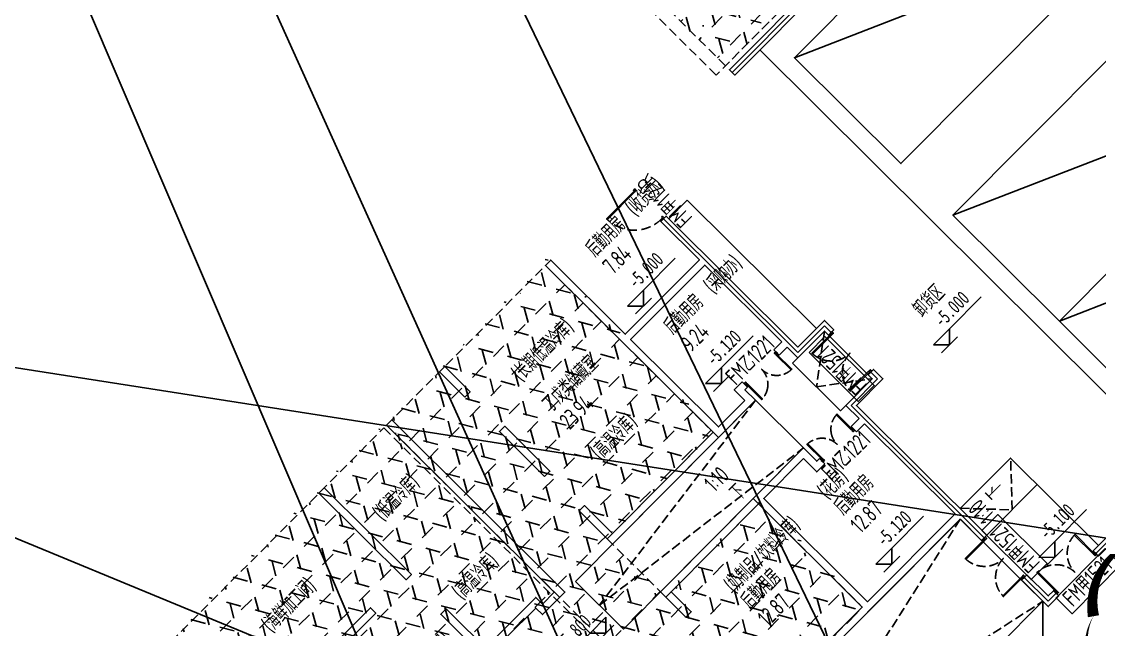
# Model space of a CAD drawing. Extents: x 517381295 to 519272522, y 3499086963 to 3500603577.
# Drawn here: x 518814155 to 518842859, y 3499904649 to 3499920838 of the extents above; entities that cross this region are included whole.
import ezdxf

# ---------------------------------------------------------------- set-up
doc = ezdxf.new("R2010")
doc.units = 0
doc.header["$LTSCALE"] = 1000
doc.header["$MEASUREMENT"] = 0
doc.linetypes.add('DASH', pattern=[0.35, 0.25, -0.1])
doc.linetypes.add('HIDDEN', pattern=[0.375, 0.25, -0.125])
doc.layers.get('0').update_dxf_attribs({"linetype": 'CONTINUOUS'})
doc.layers.get('DEFPOINTS').update_dxf_attribs({"color": 8, "linetype": 'CONTINUOUS'})
for name, color, linetype in [('A10-plan_B1_SEN23VEG_设计区$0$AE-WALL', 255, 'CONTINUOUS'), ('A_park 2', 251, 'CONTINUOUS'), ('AD-AREA-USNO', 13, 'CONTINUOUS'), ('AD-LEVL-HIGH', 61, 'CONTINUOUS'), ('AD-NAME-ROOM', 9, 'CONTINUOUS'), ('AD-NUMB', 205, 'CONTINUOUS'), ('AD-SIGN', 195, 'CONTINUOUS'), ('AE-ABOV', 154, 'HIDDEN'), ('AE-DOOR-INSD', 61, 'CONTINUOUS'), ('AE-EQPM', 70, 'CONTINUOUS'), ('AE-HOLE', 211, 'CONTINUOUS'), ('AE-STAR', 51, 'CONTINUOUS'), ('AE-WALL', 255, 'CONTINUOUS'), ('AE-WALL-HACH', 15, 'CONTINUOUS'), ('C-XREF-EXT', 7, 'CONTINUOUS')]:
    doc.layers.add(name, color=color, linetype=linetype)
doc.layers.add('不打印图层', color=8, linetype='CONTINUOUS', plot=False)
doc.layers.add('修改圈注', color=2, linetype='CONTINUOUS', plot=False)
doc.styles.add('TH-STYLE1', font='STFANGSO.TTF', dxfattribs={"width": 0.699999988079071})
doc.styles.add('TH-STYLE3', font='tssdeng.shx', dxfattribs={"width": 0.699999988079071, "bigfont": 'tssdchn.shx'})
doc.linetypes.add('ZIGZAG', pattern='A,0.0001,-0.2,[131,ltypeshp.shx,S=0.2,R=0,X=-0.2,Y=0],-0.4,[131,ltypeshp.shx,S=0.2,R=180,X=0.2,Y=0],-0.2', length=0.8001)
pattern_1 = [(3.180554681463517e-15, (0, 0), (-5.684341886080801e-14, 687.4074999999998), [396.8749999999999, -396.8749999999999]), (59.99999999999999, (0, 0), (-595.3123577519515, 343.70375), [396.875, -396.875]), (120, (198.4374990463257, 343.7037501335144), (-595.3123577519514, -343.7037499999998), [396.875, -396.875])]

# ---------------------------------------------------------------- blocks, each defined once
blk = doc.blocks.new('*U335')
for points in [[(30, 30), (60, 30), (60.00000000000001, 750), (30.00000000000001, 750)], [(1470, 30), (1440, 30), (1440, 750), (1470, 750)]]:
    blk.add_lwpolyline(points, close=True)
for points in [[(30, 0), (30, 30), (0, 30), (0, -30), (60, -30), (60, 0), (30, 0)], [(1470, 0), (1470, 30), (1500, 30), (1500, -30), (1440, -30), (1440, 0), (1470, 0)]]:
    blk.add_lwpolyline(points)
at = {"linetype": 'DASH'}
for centre, start, end in [((30, 30), 0, 90), ((1470, 30), 90, 180)]:
    blk.add_arc(centre, 720, start, end, dxfattribs=at)
at = {"layer": 'A10-plan_B1_SEN23VEG_设计区$0$AE-WALL'}
for points in [[(0, -100), (0, 100)], [(1500, -100), (1500, 100)]]:
    blk.add_lwpolyline(points, dxfattribs=at)
blk = doc.blocks.new('*U332')
blk.add_lwpolyline([(30, 30), (60, 30), (60.00000000000008, 1070), (30.00000000000007, 1070)], close=True)
for points in [[(30, 0), (30, 30), (0, 30), (0, -30), (60, -30), (60, 0), (30, 0)], [(1070, 0), (1070, 30), (1100, 30), (1100, -30), (1040, -30), (1040, 0), (1070, 0)]]:
    blk.add_lwpolyline(points)
at = {"linetype": 'HIDDEN'}
blk.add_arc((30, 30), 1040, 0, 90, dxfattribs=at)
blk = doc.blocks.new('*U352')
for points in [[(30, 30), (60, 30), (60, 600.0000000118544), (30, 600.0000000118544)], [(1170.000000023709, 30), (1140.000000023709, 30), (1140.000000023709, 600.0000000118544), (1170.000000023709, 600.0000000118544)]]:
    blk.add_lwpolyline(points, close=True)
for points in [[(30, 0), (30, 30), (0, 30), (0, -30), (60, -30), (60, 0), (30, 0)], [(1170.000000023709, 0), (1170.000000023709, 30), (1200.000000023709, 30), (1200.000000023709, -30), (1140.000000023709, -30), (1140.000000023709, 0), (1170.000000023709, 0)]]:
    blk.add_lwpolyline(points)
at = {"linetype": 'DASH'}
for centre, start, end in [((30, 30), 0, 90), ((1170.000000023709, 30), 90, 180)]:
    blk.add_arc(centre, 570.0000000118544, start, end, dxfattribs=at)
at = {"layer": 'A10-plan_B1_SEN23VEG_设计区$0$AE-WALL'}
for points in [[(0, -100), (0, 100)], [(1200.000000023709, -100), (1200.000000023709, 100)]]:
    blk.add_lwpolyline(points, dxfattribs=at)
blk = doc.blocks.new('fhfshgfdshdshhdshds')
at = {"layer": 'AD-NUMB'}
for points, elevation in [([(79356.50772714615, 84537.5769276619), (79956.50773572922, 84537.57691860199), (79956.50773620605, 82687.57691884041), (79356.50771713257, 82687.5769212246)], -0.6487095824469656), ([(79240.94696521759, 77930.4510307312), (79840.94696331024, 77930.4510319233), (79840.94696521759, 76080.45103359222), (79240.94696426392, 76080.45103168488)], -0.6487095824593525), ([(81211.56163549423, 75266.16806197166), (81211.56163311005, 74666.16806149483), (79361.561627388, 74666.16806268692), (79361.56162405014, 75266.1680738926)], -0.6487095824593525)]:
    blk.add_lwpolyline(points, close=True, dxfattribs=dict(at, elevation=elevation))
at = {"layer": 'AE-WALL'}
for p, q in [((79250.00003242493, 89700.00004720688), (79950.000041008, 89700.00003862381)), ((79950.000041008, 89700.00003862381), (79950.00003433228, 84849.99253129959))]:
    blk.add_line(p, q, dxfattribs=at)
for points in [[(96749.99999523163, 91350.00000095367), (90299.99998092651, 91350.00003147125), (90299.99996852875, 91525.00003910065), (90099.99998569489, 91525.00003242493), (90099.9999332428, 91350.00007009506), (83199.99996805191, 91350.00000715256), (83199.9999704361, 91150.00000286102), (90199.9999756813, 91150.00004386902), (96950.00000810623, 91150.0000269413), (96949.99997234344, 93000.00002241135), (97750.00000524521, 93000.00000429153), (97749.99998760223, 93200.00000286102), (97750.00000286102, 93200.0000038147), (96949.99997901917, 93200.00001955032), (96949.9999704361, 93200.00000047684), (96749.99996709824, 93200.00000572205), (96749.99998378754, 93100.0000257492)], [(79250.00000190735, 76250.00002121925), (79250.00003099442, 75450.0000090599), (79450.00098514557, 75450.00000357628), (79450.00095319748, 75250.00006604195), (79050.00002479553, 75250.00003814697), (79049.99998092651, 76250.00003957748), (79250.00003242493, 76250.00003051758)]]:
    blk.add_lwpolyline(points, close=True, dxfattribs=at)
for points in [[(77450.00525188446, 84649.9925456047), (76050.00003623962, 84649.99254131317), (76050.0000038147, 91150.00004148483), (76250.00008392334, 91150.00004124641), (76250.00008201599, 91150.00004792213), (76250.00007486343, 88350.00004005432), (79050.000041008, 88350.0000231266), (79050.00003623962, 89800.0000295639), (79250.00003147125, 89800.00004196167), (79250.00003051758, 84849.99791574478), (80250.00004053116, 84849.99253034592), (80250.00003814697, 84499.99628090858), (80050.00002861023, 84499.99628090858), (80050.00003910065, 84649.99253463745), (79050.0000295639, 84649.99254274368)], [(79050.00002384186, 85249.9925236702), (79049.99999427795, 88150.0000474453), (76250.00003194809, 88150.00003385544), (76250.00004196167, 84849.99252414703), (77250.00525093079, 84849.99253129959)], [(79050.0000295639, 84649.99254274368), (79050.0000257492, 85049.9925236702)], [(79050.00001716614, 84649.99253702164), (79050.00001525879, 85049.99252557755)], [(79250.00004434586, 77750.0000269413), (79250.00000238419, 82650.0000834465), (80250.00003528595, 82650.00003504753), (80250.0000333786, 82999.99628019333), (80050.0000424385, 82999.99627971649), (80050.00005245209, 82850.00003099442), (79050.0000166893, 82850.00003314018)], [(77450.0052576065, 82850.00003290176), (75550.00006008148, 82850.00003266335), (75550.00005245209, 78750.00004601479), (72249.99997806549, 78750.00005531311), (72249.99997615814, 79400.00003147125), (71900.000020504, 79400.00003671646), (71899.99997806549, 79200.00005197525), (72050.00004911423, 79200.0000269413), (72050.00000572205, 78550.20490908623), (79050.00003099442, 78550.00002527237), (79050.00003242493, 77750.00002670288), (79250.00000953674, 77750.00002670288)], [(79050.0000166893, 82850.00003314018), (79050.00001430511, 82350.00004553795)], [(79050.00002002716, 82150.0000474453), (79050.00003480911, 78750.00002336502), (75750.00006198883, 78750.00004291534), (75750.00003147125, 82650.00005865097), (77250.00525140762, 82650.00005698204)], [(82149.99997901917, 71700.00005531311), (86949.9999871254, 71700.00006222725), (86949.99999380112, 71900.00005865097), (82350.00000095367, 71900.00005435944), (82349.99999046326, 75450.00002861023), (80950.00001049042, 75450.00003862381), (80950.00000476837, 75250.00003767014), (82150.00000667572, 75250.00003528595), (82149.99997901917, 71700.00003910065)]]:
    blk.add_lwpolyline(points, dxfattribs=at)
for points, elevation in [([(77550.00525665283, 85249.99252319336), (77250.00525665283, 85249.9925236702), (77250.00525379181, 84849.9925122261)], -0.4357807239228223), ([(78750.00525856018, 85249.99252414703), (79050.00001907349, 85249.9925236702)], -0.435780543109724), ([(77550.00525856018, 85049.99252414703), (77450.00525379181, 85049.99252390862), (77450.00525474548, 84649.99253797531)], -0.4357807239228223), ([(78750.00525474548, 85049.99252319336), (79050.00001716614, 85049.9925236702)], -0.435780543109724), ([(77550.00525856018, 82350.00004673004), (77450.00525856018, 82350.00004673004), (77450.00525569916, 82850.00003290176)], -0.4357807239228223), ([(77550.00525951385, 82150.00004673004), (77250.00525474548, 82150.00005197525), (77250.00525712967, 82650.00005912781)], -0.4357807239228223), ([(78750.00526046753, 82350.00004696846), (79050.00001430511, 82350.00004553795)], -0.435780543109724), ([(78750.00525474548, 82150.00004673004), (79050.00002098083, 82150.00004649162)], -0.435780543109724)]:
    blk.add_lwpolyline(points, dxfattribs=dict(at, elevation=elevation))
at = {"layer": 'AE-WALL-HACH', "linetype": 'ZIGZAG', "ltscale": 0.5}
for p, q in [((79150.0000371933, 89800.00004053116), (79150.00002765656, 84749.99843263626)), ((79150.00002765656, 84749.99843263626), (80150.00003290176, 84749.99306440353)), ((80150.00002288818, 84499.9962747097), (80150.00003290176, 84749.99306440353)), ((80150.0000371933, 82750.00003409386), (80150.00001907349, 82999.99628448486)), ((79150.00006055832, 77750.00003123283), (79150.00000476837, 82750.0000629425)), ((79150.00000476837, 82750.0000629425), (80150.0000371933, 82750.00003409386)), ((82249.99994754791, 75350.00003099442), (80950.00001049042, 75350.00004005432))]:
    blk.add_line(p, q, dxfattribs=at)
for points in [[(97750.00000953674, 93100.00000333786), (96849.999958992, 93100.00003004074), (96850.00016784668, 91250.00003123283), (83199.99996089935, 91250.00000429153)], [(79450.0009727478, 75350.0000269413), (79149.99996805191, 75350.00005340576)]]:
    blk.add_lwpolyline(points, dxfattribs=at)
at = {"layer": 'AE-WALL-HACH', "linetype": 'ZIGZAG', "ltscale": 0.5, "elevation": -0.6118664933432846}
blk.add_lwpolyline([(79149.99999904633, 76250.00003123283), (79149.99996805191, 75350.00005340576)], dxfattribs=at)
at = {"layer": '不打印图层'}
for points in [[(67700.00001716614, 87875.00001192093), (67700.04079818726, 91150.00007152557), (67700.04086017609, 87874.996281147), (67499.99998044968, 87875.00003409386), (67500.04081392288, 91150.00005912781), (67700.04079818726, 91150.00007152557)], [(70050.00002717972, 91149.99981498718), (70250.0000667572, 91150.00000143051), (70250.00001096725, 84649.99257659912), (69399.99999046326, 84650.00000023842), (69399.99998998642, 84900.0000011921), (68299.99998617172, 84900.00000572205), (68299.99996900558, 84649.99256277084), (67500.00001049042, 84649.99252986908), (67499.99999332428, 86575.00003814697), (67699.99999046326, 86575.00003433228), (67700.00000572205, 84849.99253201485), (68099.99997234344, 84849.9925608635), (68099.9999961853, 85100.00000143051), (69599.99997520447, 85100.00002098083), (69599.9999923706, 84849.99255490303), (70050.00001525879, 84849.99257802963), (70050.0000500679, 91150.00002670288), (70050.00003576279, 84849.99259138107)], [(72050.00004768372, 90199.99252915382), (72250.00004386902, 90199.99252820015), (72249.99999284744, 91150.00007128716), (72050.00001049042, 91150.0000462532)], [(72050.00006961823, 87199.99251794815), (72250.00005912781, 87199.99251508713), (72250.00005149841, 88899.99252557755), (72050.00006484985, 88899.99251699448)]]:
    blk.add_lwpolyline(points, close=True, dxfattribs=at)
for points in [[(61149.99996757507, 87825.00001454353), (66300.04081630707, 87825.00002670288), (66300.00001525879, 87825.00372862816), (66300.00000476837, 88025.00372982025), (61149.99997520447, 88025.00375318527)], [(76050.00003814697, 84649.99254226685), (72050.0000576973, 84649.99253082275), (72050.00002765656, 85899.99254608154), (72250.0000667572, 85899.99251055717), (72250.00005722046, 84849.99253153801), (76050.0000371933, 84849.99252796173)], [(75550.00006008148, 82850.00003266335), (72050.0000424385, 82850.0000333786), (72050.0000295639, 81895.00755691528), (72250.00002765656, 81895.00755500793), (72250.00003576279, 82650.00003147125), (75550.00006008148, 82650.00003361702)]]:
    blk.add_lwpolyline(points, dxfattribs=at)
at = {"layer": 'AE-DOOR-INSD', "extrusion": (0, 0, -1), "zscale": -1, "rotation": 270.000000070707}
blk.add_blockref('*U332', (-79150.00002384186, 90900.00006318092), dxfattribs=at)
at = {"layer": 'AE-DOOR-INSD', "extrusion": (1.506775817973594e-10, 1.037573161893469e-10, -1), "zscale": -1, "rotation": 179.999999958615}
blk.add_blockref('*U352', (-77550.00525712957, 85149.99252414696, 0.6469250997567818), dxfattribs=at)
at = {"layer": 'AE-DOOR-INSD'}
for name, p, rotation in [('*U335', (80150.00003623962, 82999.99628829956, -1.223753696001723), 90.00000011928611), ('*U352', (77550.00525999069, 82250.00004696846, -0.6469250997567819), 359.9999999522935), ('*U335', (79149.99999904633, 76250.00003123283, -1.223752575183677), 90.00000011928611)]:
    blk.add_blockref(name, p, dxfattribs=dict(at, rotation=rotation))
blk.add_blockref('*U335', (79450.00000572205, 75350.00002527237, -0.8580663146747859), dxfattribs=at)
at = {"layer": 'AD-NUMB', "style": 'TH-STYLE3'}
for s, height, rotation, width, p in [('FM甲1121R', 449.9999999999999, 89.99997267924333, 0.6999999880790709, (79732.0005736351, 89263.26223373413)), ('FM乙1221', 450, 4.098113502006952e-05, 0.699999988079071, (77346.58902835846, 85284.7880423069)), ('FM甲1521', 449.9999999999999, 89.99997267924333, 0.699999988079071, (79861.53274583817, 82821.08970856667, -0.6487095824469656)), ('FM乙1221', 450, 359.999959018865, 0.699999988079071, (77346.58873271942, 81682.92106604576)), ('FM甲1521', 449.9999999999999, 89.99997267924333, 0.699999988079071, (79745.97197914124, 76213.96382188797, -0.6487095824593525)), ('FM甲1521', 450, 359.999959018865, 0.699999988079071, (79495.074426651, 74761.143055439, -0.6487095824593525))]:
    blk.add_text(s, height=height, rotation=rotation, dxfattribs=dict(at, width=width)).set_placement(p)
blk = doc.blocks.new('A$C19A71248')
at = {"layer": 'AE-HOLE', "color": 8, "linetype": 'DASH'}
for p, q in [((-400.0395693778992, 6150.204877614975), (-7400.039549350739, 4600.102418899536)), ((-7400.039549350739, 4600.102418899536), (-400.0395107269287, 3049.999985218048))]:
    blk.add_line(p, q, dxfattribs=at)
for points in [[(-2000.000041007996, 12249.99998164177), (-8800.000041007996, 11349.99998235703), (-2000.000041484833, 10449.99998283386)], [(599.9999604225159, 12249.99998235703), (-600.0000419616699, 11349.99997925758), (599.9999599456787, 10449.99998164177)], [(-200.0000424385071, 6361.159226417542), (749.9999346733093, 5349.999986171722), (1699.999923229218, 6349.999987840652)]]:
    blk.add_lwpolyline(points, dxfattribs=at)
at = {"layer": 'AE-STAR'}
for points in [[(4699.999916553497, 18749.99998807907), (4699.999913692474, -499.999960899353)], [(1699.999922275543, 3049.999983787537), (1699.999923229218, 6349.999987840652), (-200.0000414848328, 6349.999986410141)], [(-200.0000467300415, 5349.999988555908), (1699.999918937683, 5349.999988079071)], [(-400.0395102500916, 3049.999982595444), (-2249.992000102997, 1199.999965667725)]]:
    blk.add_lwpolyline(points, dxfattribs=at)
for points in [[(-8800.000041484833, 12249.99998378754), (-2000.000041007996, 12249.99998164177), (-2000.000041484833, 10449.99998092651), (-8800.00004196167, 10449.99998307228)], [(-600.0000414848328, 12249.99998140335), (599.9999604225159, 12249.99998235703), (599.9999599456787, 10449.99998164177), (-600.0000424385071, 10449.999979496)], [(-7400.039549350739, 6150.204874515533), (-400.0395102500916, 6150.204877376556), (-400.0395107269287, 3049.999985218048), (-7400.039549827576, 3049.999962091446)]]:
    blk.add_lwpolyline(points, close=True, dxfattribs=at)
blk = doc.blocks.new('商业区')
at = {"layer": 'AE-ABOV'}
h = blk.add_hatch(dxfattribs=at)
h.set_pattern_fill('砂灰土', color=8, scale=999.9999999999991, angle=-45.15729226636613)
h.set_pattern_definition([(37.50000000000001, (-1228937.850165844, 2875940.713079214), (-125.9867162192149, 3853.64753802632), [0, -3040, 0, -3400, 0, -3250]), (7.499999999999993, (-1228937.850165844, 2875940.713079214), (3539.553410535453, 5644.292130459482), [0, -1640, 0, -2740, 0, -1050]), (327.5, (-1231397.850165844, 2875940.713079453), (6228.283723502995, 11.3181070739297), [0, -1000.000000000001, 0, -3600.000000000003, 0, -4700]), (317.5, (-1231397.850165844, 2875940.713079453), (6012.253209144588, 1755.351129868498), [0, -499.9999999999999, 0, -2360, 0, -2700])])
h.paths.add_polyline_path([(-1112637.850186825, 2985290.713082314), (-1105337.850149632, 2985290.713079453), (-1105337.850151539, 2977440.713060379), (-1101487.850166321, 2977440.713059902), (-1101487.850167751, 2969040.713083267), (-1132087.850167751, 2969040.71308136), (-1132087.850166798, 2967440.713080883), (-1146087.850170135, 2967440.713079691), (-1146087.850170612, 3006190.71308136), (-1172737.850167751, 3006190.713081598), (-1172737.850167751, 3021440.713084698), (-1179737.850144863, 3021440.713085413), (-1179737.850144863, 3023440.71308589), (-1172737.850166798, 3023440.713085175), (-1172737.850166798, 3043790.713080883), (-1112637.850187778, 3043790.713078022)])
at = {"layer": 'AE-ABOV', "color": 8}
blk.add_lwpolyline([(-1112637.850186825, 2985290.713082314), (-1105337.850149632, 2985290.713079453), (-1105337.850151539, 2977440.713060379), (-1101487.850166321, 2977440.713059902), (-1101487.850167751, 2969040.713083267), (-1132087.850167751, 2969040.71308136), (-1132087.850166798, 2967440.713080883), (-1146087.850170135, 2967440.713079691), (-1146087.850170612, 3006190.71308136), (-1172737.850167751, 3006190.713081598), (-1172737.850167751, 3021440.713084698), (-1179737.850144863, 3021440.713085413), (-1179737.850144863, 3023440.71308589), (-1172737.850166798, 3023440.713085175), (-1172737.850166798, 3043790.713080883), (-1112637.850187778, 3043790.713078022)], close=True, dxfattribs=at)
blk = doc.blocks.new('vcbxcvbxcvbcxvbcvx')
at = {"layer": 'AE-ABOV'}
h = blk.add_hatch(dxfattribs=at)
h.set_pattern_fill('ANGLE', color=8, scale=499.9999999999997, angle=-45.15729226636613)
h.set_pattern_definition([(359.9999999998357, (-1228937.850166321, 2875940.713079453), (5.006313585909083e-09, 1746.249999999999), [1269.999999999999, -476.2499999999997]), (90, (-1228937.850166321, 2875940.713079453), (-1746.249999999999, 5.006313585909083e-09), [1270, -476.2499999999998])])
edge = h.paths.add_edge_path()
edge.add_line((-1112685.154472828, 2875590.302752495), (-1192087.85016758, 2875590.3027526))
edge.add_line((-1192087.850167751, 2875590.302752495), (-1192087.841672835, 2877396.973397291))
edge.add_line((-1192087.841672897, 2877396.973397017), (-1192087.850113824, 2880196.97342896))
edge.add_line((-1192087.850113869, 2880196.973428965), (-1192087.850146369, 2888990.713104392))
edge.add_line((-1192087.850146294, 2888990.713104486), (-1189687.850119626, 2888990.713107557))
edge.add_line((-1189687.850119591, 2888990.713107586), (-1189687.850106648, 2890990.712934787))
edge.add_line((-1189687.850106716, 2890990.712934971), (-1192087.850147726, 2890990.713080887))
edge.add_line((-1192087.850147247, 2890990.713080406), (-1192087.787451197, 2902990.861483638))
edge.add_line((-1192087.787451744, 2902990.861484051), (-1208287.912045514, 2902990.567798151))
edge.add_line((-1208287.912045479, 2902990.567798138), (-1208287.97471344, 2904646.679696687))
edge.add_line((-1208287.974713326, 2904646.679696321), (-1208287.801311024, 2904646.932287902))
edge.add_line((-1208287.801311016, 2904646.932287931), (-1208287.801312292, 2909840.692558439))
edge.add_line((-1208287.801312447, 2909840.692558765), (-1192087.847160659, 2909840.73365246))
edge.add_line((-1192087.847160339, 2909840.733652115), (-1192087.853082925, 2911690.713042712))
edge.add_line((-1192087.853083134, 2911690.713042974), (-1183187.853093049, 2911690.713084284))
edge.add_line((-1183187.853093147, 2911690.713084221), (-1183187.847171847, 2909840.712867695))
edge.add_line((-1183187.847171307, 2909840.712867737), (-1159787.841652779, 2909840.712804329))
edge.add_line((-1159787.84165287, 2909840.712804317), (-1159786.497599212, 2910740.710717343))
edge.add_line((-1159786.497599602, 2910740.710717678), (-1153686.506084432, 2910740.710701014))
edge.add_line((-1153686.506084442, 2910740.71070075), (-1153687.852495694, 2909840.814170099))
edge.add_line((-1153687.85249567, 2909840.814169884), (-1137137.843563317, 2909840.814169604))
edge.add_line((-1137137.84356308, 2909840.814169884), (-1137137.846838198, 2927340.612590737))
edge.add_line((-1137137.846838474, 2927340.61259079), (-1117537.853485405, 2927340.612575179))
edge.add_line((-1117537.853485107, 2927340.612574816), (-1117537.858750917, 2904440.713084697))
edge.add_line((-1117537.858751297, 2904440.713084936), (-1106437.860128601, 2904440.713117593))
edge.add_line((-1106437.860128403, 2904440.713117599), (-1106437.860120224, 2897440.713106017))
edge.add_line((-1106437.860120296, 2897440.713106155), (-1106137.862804846, 2897440.713070154))
edge.add_line((-1106137.86280489, 2897440.713070154), (-1106137.857584552, 2888896.974899984))
edge.add_arc((-1111037.863520622, 2888940.917486906), 4900.202968103001, -89.99996157515989, -0.5138069876330746, ccw=False)
edge.add_line((-1111037.860234737, 2884040.714518309), (-1112685.154486508, 2884040.714542268))
edge.add_line((-1112685.154486179, 2884040.714541912), (-1112685.154472571, 2875592.254593211))
edge.add_line((-1112685.154472828, 2875592.254593611), (-1112685.154472977, 2875590.302752425))
blk = doc.blocks.new('*U268')
for p, q in [((-200, 200), (200, 200)), ((0, 0), (-200, 200)), ((200, 200), (0, 0)), ((200, 200), (1000, 200)), ((-200, 0), (200, 0))]:
    blk.add_line(p, q)
at = {"style": 'TH-STYLE1', "width": 0.7}
blk.add_attdef('标高', (280.0674475692795, 333.9894894305617), '', height=250, dxfattribs=at)
blk = doc.blocks.new('A$C70932582')
at = {"layer": 'AD-NAME-ROOM', "style": 'TH-STYLE3', "width": 0.699999988079071}
blk.add_text('丁戊类储藏室', height=449.9999999999996, rotation=1.366037834002524e-05, dxfattribs=at).set_placement((-1.430511474609375e-06, -2977.999563932419))
at = {"layer": 'DEFPOINTS', "style": 'TH-STYLE3', "width": 0.699999988079071}
blk.add_text('(肉类加工间)', height=449.9999999999996, rotation=1.366037834002524e-05, dxfattribs=at).set_placement((1527.255373001099, -3577.999581813812))
blk = doc.blocks.new('gfdgdgfdggggfd')
at = {"layer": 'AD-LEVL-HIGH'}
ref = blk.add_blockref('*U268', (-1151809.291167736, 2964475.562792301), dxfattribs=dict(at, xscale=1.500000000000002, yscale=1.500000000000002, zscale=1.500000000000002, rotation=5.623632054010739e-06))
ref.add_attrib('标高', '-5.000', (-1151637.757120132, 2964925.56277442), dxfattribs={"layer": '0', "height": 374.9999999999949, "rotation": 1.366037834002524e-05, "style": 'TH-STYLE1', "width": 0.7000000000000005})
ref = blk.add_blockref('*U268', (-1151809.29116869, 2961546.27700901), dxfattribs=dict(at, xscale=1.500000000000002, yscale=1.500000000000002, zscale=1.500000000000002, rotation=5.623632054010739e-06))
ref.add_attrib('标高', '-5.120', (-1151637.757118702, 2961996.276991606), dxfattribs={"layer": '0', "height": 374.9999999999949, "rotation": 1.366037834002524e-05, "style": 'TH-STYLE1', "width": 0.7000000000000005})
ref = blk.add_blockref('*U268', (-1158694.420313358, 2959041.343858719), dxfattribs=dict(at, xscale=-1.500000000000001, yscale=1.500000000000002, zscale=1.500000000000002, rotation=359.9999944065495))
ref.add_attrib('标高', '-5.800', (-1159827.658903599, 2959491.343826771), dxfattribs={"layer": '0', "height": 374.9999999999948, "style": 'TH-STYLE1', "width": 0.7000000000000005})
ref = blk.add_blockref('*U268', (-1146796.534450531, 2957968.946712255), dxfattribs=dict(at, xscale=1.500000000000002, yscale=1.500000000000002, zscale=1.500000000000002, rotation=5.623632054010739e-06))
ref.add_attrib('标高', '-5.000', (-1146625.000404358, 2958418.946695805), dxfattribs={"layer": '0', "height": 374.9999999999949, "rotation": 1.366037834002524e-05, "style": 'TH-STYLE1', "width": 0.7000000000000005})
ref = blk.add_blockref('*U268', (-1152022.037326813, 2954939.016997337), dxfattribs=dict(at, xscale=1.5, yscale=1.5, zscale=1.5, rotation=5.623632066732965e-06))
ref.add_attrib('标高', '-5.120', (-1151850.503285885, 2955389.01698637), dxfattribs={"layer": '0', "height": 374.9999999999948, "rotation": 1.366037834002524e-05, "style": 'TH-STYLE1', "width": 0.7000000000000004})
ref = blk.add_blockref('*U268', (-1148832.271672726, 2951991.188171148), dxfattribs=dict(at, xscale=1.5, yscale=1.5, zscale=1.5, rotation=5.623632066732965e-06))
ref.add_attrib('标高', '-5.100', (-1148660.73763895, 2952441.188163757), dxfattribs={"layer": '0', "height": 374.9999999999949, "rotation": 1.366037834002524e-05, "style": 'TH-STYLE1', "width": 0.7000000000000005})
at = {"layer": 'C-XREF-EXT'}
blk.add_blockref('A$C70932582', (-1164977.072186947, 2965328.301506519), dxfattribs=at)
at = {"layer": 'AD-AREA-USNO', "char_height": 450, "attachment_point": 1, "rotation": 5.709137000437871e-09, "style": 'TH-STYLE3'}
for s, insert in [('7.84', (-1151809.291165352, 2966075.562788248)), ('9.24', (-1151809.291167259, 2963146.277008533)), ('12.87', (-1152045.182664871, 2956539.017023325))]:
    blk.add_mtext(s, dxfattribs=dict(at, insert=insert))
at = {"layer": 'AD-NAME-ROOM', "style": 'TH-STYLE3', "width": 0.699999988079071}
for s, p in [('后勤用房', (-1151809.291166782, 2966275.562792778)), ('后勤用房', (-1151809.291166306, 2963346.277009487)), ('卸货区', (-1146796.534449577, 2958968.946712971)), ('后勤用房', (-1152022.037324429, 2956739.016997099))]:
    blk.add_text(s, height=449.9999999999997, rotation=1.366037834002524e-05, dxfattribs=at).set_placement(p)
at = {"layer": 'DEFPOINTS', "style": 'TH-STYLE3', "width": 0.699999988079071}
for s, p in [('(收货办)', (-1150282.035809517, 2966275.562793255)), ('(海鲜加工间)', (-1164977.07218647, 2965328.301506281)), ('(低温冷库)', (-1160781.163462162, 2965328.301486254)), ('(长期低温冷库)', (-1155545.182660103, 2965328.301487923)), ('(采购办)', (-1150282.035809517, 2963346.277009964)), ('(高温冷库)', (-1160781.163463593, 2962350.301919699)), ('(高温冷库)', (-1155545.182657242, 2962350.301919222)), ('(奶制品/饮料冷库)', (-1155545.182661057, 2957339.016995907)), ('(花房)', (-1152022.037331581, 2957339.017002583))]:
    blk.add_text(s, height=449.9999999999997, rotation=1.366037834002524e-05, dxfattribs=at).set_placement(p)
at = {"layer": '不打印图层', "style": 'TH-STYLE3', "width": 0.699999988079071}
for s, p in [('丁戊类储藏室', (-1155545.182677746, 2964183.021712303)), ('后勤用房', (-1155545.182659626, 2956739.016997337))]:
    blk.add_text(s, height=449.9999999999997, rotation=1.366037834002524e-05, dxfattribs=at).set_placement(p)
at = {"layer": '不打印图层', "char_height": 450, "attachment_point": 1, "rotation": 5.709137000437871e-09, "style": 'TH-STYLE3'}
for s, insert in [('23.94', (-1155545.182661057, 2963983.021694422)), ('12.87', (-1155545.182655811, 2956539.016991615))]:
    blk.add_mtext(s, dxfattribs=dict(at, insert=insert))
blk = doc.blocks.new('6574567')
at = {"layer": 'AE-EQPM'}
blk.add_line((-1355340, -442033.4424176216), (-1359340.000000954, -451033.442419529), dxfattribs=at)
blk.add_lwpolyline([(-1355340, -442033.4424176216), (-1355340.000000477, -451033.442419529), (-1359340.000000954, -451033.442419529), (-1359340.000000238, -442033.4424180984)], close=True, dxfattribs=at)
blk = doc.blocks.new('gfhgfhggjj')
at = {"layer": 'A_park 2', "rotation": 270}
for p in [(644484.3950295448, -1006039.788980722), (644484.3950300217, -1011989.789234161), (644484.3950314522, -1015989.789234161)]:
    blk.add_blockref('6574567', p, dxfattribs=at)
blk = doc.blocks.new('ffdgdhgfdagfdahgshdg')
at = {"layer": 'AE-ABOV'}
h = blk.add_hatch(dxfattribs=at)
h.set_pattern_fill('STARS', color=8, scale=500, angle=-45.15729226620186)
h.set_pattern_definition(pattern_1)
h.paths.add_polyline_path([(91199.99997663498, 91500.0000038147), (83199.99996948242, 91500.00000095367), (83199.99996852875, 101600.00004673), (91199.99997854233, 101600.0000462532)])
h = blk.add_hatch(dxfattribs=at)
h.set_pattern_fill('STARS', color=8, scale=500, angle=-45.15729226620186)
h.set_pattern_definition(pattern_1)
h.paths.add_polyline_path([(69950.00003862381, 78749.999989748), (58549.99998378754, 78749.999989748), (58549.99998569489, 91149.99997615814), (69950.00004005432, 91149.99997615814)])
h = blk.add_hatch(dxfattribs=at)
h.set_pattern_fill('STARS', color=8, scale=500, angle=-45.15729226620186)
h.set_pattern_definition(pattern_1)
h.paths.add_polyline_path([(75550.00006103516, 78750.00004315376), (72250.00002145767, 78750.00003576279), (72250.00002193451, 79392.40522956848), (70050.00006437302, 79392.40523004532), (70050.00006198883, 91149.99997472763), (76050.00005722046, 91149.99997377396), (76050.00007152557, 84849.99251246452), (72050.000061512, 84849.9925775528), (72050.00005245209, 82644.38100290298), (75550.00006103516, 82650.00003266335)])
at = {"layer": 'AE-ABOV', "color": 8}
for points in [[(91199.99997663498, 91500.0000038147), (83199.99996948242, 91500.00000095367), (83199.99996852875, 101600.00004673), (91199.99997854233, 101600.0000462532)], [(69950.00003862381, 78749.999989748), (58549.99998378754, 78749.999989748), (58549.99998569489, 91149.99997615814), (69950.00004005432, 91149.99997615814)]]:
    blk.add_lwpolyline(points, close=True, dxfattribs=at)
blk.add_lwpolyline([(75550.00006103516, 78750.00004315376), (72250.00002145767, 78750.00003576279), (72250.00002193451, 79392.40522956848), (70050.00006437302, 79392.40523004532), (70050.00006198883, 91149.99997472763), (76050.00005722046, 91149.99997377396), (76050.00007152557, 84849.99251246452), (72050.000061512, 84849.9925775528), (72050.00005245209, 82644.38100290298), (75550.00006103516, 82650.00003266335), (75550.0000629425, 78750.00004291534)], dxfattribs=at)

msp = doc.modelspace()

# ---------------------------------------------------------------- linework, layer by layer
at = {"layer": 'AD-SIGN'}
for points in [[(518833425.8409531, 3499908988.496706, 0, 0, 0), (518832496.3564495, 3499908053.894775, 124.9999999999999, 0, 0), (518832320.0657188, 3499907876.633447, 0, 0, 0)], [(518839588.2338944, 3499908332.249264, 0, 0, 0), (518840170.5789551, 3499907753.092841, 124.9999999999999, 0, 0), (518840347.8402824, 3499907576.802111, 0, 0, 0)], [(518838424.8086728, 3499904652.611886, 0, 0, 0), (518837495.3241689, 3499903718.009955, 124.9999999999999, 0, 0), (518837319.0334391, 3499903540.748627, 0, 0, 0)]]:
    msp.add_lwpolyline(points, format="xyseb", dxfattribs=at)
at = {"layer": '修改圈注', "color": 5}
for points in [[(518838724.4317925, 3499867930.506083), (518725147.3236822, 3500133265.939648)], [(518836685.4125362, 3499886162.681814), (518725147.3236821, 3500133265.939647)], [(518840795.8627793, 3499893593.925325), (518725147.3236874, 3500133265.939636)], [(518850828.5203773, 3499905861.670832), (518608364.8304579, 3499943757.170946)]]:
    msp.add_lwpolyline(points, dxfattribs=at)
at = {"layer": '修改圈注', "color": 2}
msp.add_lwpolyline([(518827084.9753351, 3499901671.09042), (518694638.0863541, 3499956390.687969)], dxfattribs=at)
at = {"layer": '修改圈注'}
msp.add_lwpolyline([(518847321.7236194, 3499899274.083245, 0, 300, 0.52056705), (518849437.2123839, 3499901401.219181, 0, 300, 0.52056705), (518851552.7011485, 3499903528.355116, 0, 300, 0.52056705), (518853668.189913, 3499905655.491051, 0, 300, 0.52056705), (518855418.8942835, 3499907781.625553, 0, 300, 0.52056705), (518853291.7583482, 3499909897.114317, 0, 300, 0.52056705), (518851164.6224129, 3499912012.603082, 0, 300, 0.52056705), (518849045.025604, 3499911381.872714, 0, 300, 0.52056705), (518846929.5368395, 3499909254.736779, 0, 300, 0.52056705), (518844814.048075, 3499907127.600843, 0, 300, 0.52056705), (518842698.5593106, 3499905000.464908, 0, 300, 0.52056705), (518843694.0740723, 3499902881.869533, 0, 300, 0.52056705), (518845821.2100076, 3499900766.380768, 0, 300, 0.52056705)], format="xyseb", close=True, dxfattribs=at)

# ---------------------------------------------------------------- block references
at = {"rotation": 45.15729226620189}
for name, p in [('gfdgdgfdggggfd', (521744880.585254, 3498639509.556222)), ('A$C19A71248', (518843797.2145482, 3499903531.135991))]:
    msp.add_blockref(name, p, dxfattribs=at)
at = {"ltscale": 10, "rotation": 45.15729226620189}
msp.add_blockref('gfhgfhggjj', (518948828.1177044, 3499533576.146005), dxfattribs=at)
at = {"layer": 'C-XREF-EXT'}
for name, p, rotation in [('fhfshgfdshdshhdshds', (518839106.9009609, 3499796143.690385), 45.15729226620189), ('商业区', (521744880.5852609, 3498639509.556209), 45.15729226636613), ('ffdgdhgfdagfdahgshdg', (518839106.9009595, 3499796143.690385), 45.15729226620189), ('vcbxcvbxcvbcxvbcvx', (521744880.5852609, 3498639509.556209), 45.15729226636613)]:
    msp.add_blockref(name, p, dxfattribs=dict(at, rotation=rotation))

# ---------------------------------------------------------------- texts
at = {"layer": 'AD-NAME-ROOM', "style": 'TH-STYLE3', "width": 0.699999988079071}
for s, rotation, p in [('1:10', 45.15727128346022, (518832606.7796265, 3499908279.65796)), ('下', 45.15727128346022, (518833283.7258204, 3499908038.569493)), ('下', 135.1572567414701, (518840323.1465124, 3499908403.971409)), ('1:10', 135.1572567414701, (518840082.0580451, 3499907727.025216))]:
    msp.add_text(s, height=449.9999999999998, rotation=rotation, dxfattribs=at).set_placement(p)

doc.saveas('drawing.dxf')
